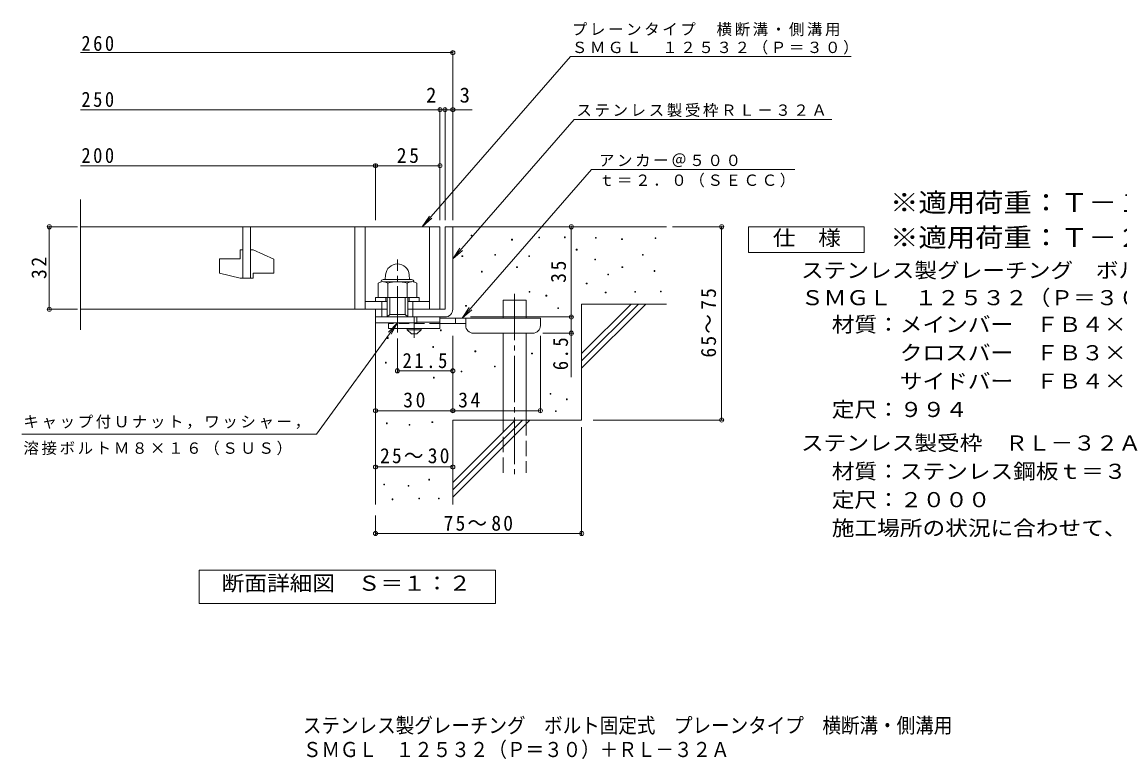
# Model space of a CAD drawing. Units: millimetres on the paper, enlarged 10 times, with parts at other scales. Extents: x -1401 to 1814, y -1374 to 1182.
# Drawn here: x -1401 to 728, y -1374 to 56 of the extents above; entities that cross this region are included whole.
import ezdxf
from ezdxf.enums import TextEntityAlignment as Align

# ---------------------------------------------------------------- set-up
doc = ezdxf.new("R2010")
doc.units = ezdxf.units.MM
doc.header["$LTSCALE"] = 10
doc.header["$PDMODE"] = 32
doc.header["$PDSIZE"] = 8
for name, pattern in [('CHAIN1', [8, 5, -1, 1, -1]), ('CHAIN2', [12, 9, -1, 1, -1]), ('DASHED2', [3, 2, -1]), ('DASHED3', [4, 3, -1])]:
    doc.linetypes.add(name, pattern=pattern)
for name, color, linetype, lineweight in [('D-0', 7, 'Continuous', 9), ('D-1', 2, 'Continuous', 9), ('D-2', 3, 'Continuous', 9), ('D-4', 7, 'Continuous', 9), ('D-5', 2, 'Continuous', 9), ('D-6', 6, 'Continuous', 9), ('D-9', 4, 'Continuous', 9)]:
    doc.layers.add(name, color=color, linetype=linetype, lineweight=lineweight)
doc.layers.add('F-5_F-5ﾚｲﾔ', color=2, linetype='Continuous')
doc.styles.add('ＭＳ ゴシック', font='')
doc.styles.get('ＭＳ ゴシック').set_extended_font_data('MS Gothic')

msp = doc.modelspace()

# ---------------------------------------------------------------- linework, layer by layer
at = {"layer": 'D-0'}
for points in [[(-528.87, -359.42), (-528.87, -357.92), (-527.37, -357.92), (-527.37, -359.42)], [(-347.87, -362.92), (-347.87, -361.42), (-346.37, -361.42), (-346.37, -362.92)], [(-450.54, -367.52), (-450.54, -366.02), (-449.04, -366.02), (-449.04, -367.52)], [(-397.87, -363.47), (-397.87, -361.97), (-396.37, -361.97), (-396.37, -363.47)], [(-287.73, -363.94), (-287.73, -362.44), (-286.23, -362.44), (-286.23, -363.94)], [(-236.97, -366.65), (-236.97, -365.15), (-235.47, -365.15), (-235.47, -366.65)], [(-172, -364.62), (-172, -363.12), (-170.5, -363.12), (-170.5, -364.62)], [(-546.9, -399.73), (-546.9, -398.23), (-545.4, -398.23), (-545.4, -399.73)], [(-483.31, -397.03), (-483.31, -395.53), (-481.81, -395.53), (-481.81, -397.03)], [(-416.98, -399.74), (-416.98, -398.24), (-415.48, -398.24), (-415.48, -399.74)], [(-325.02, -386.91), (-325.02, -385.41), (-323.52, -385.41), (-323.52, -386.91)], [(-289.08, -405.9), (-289.08, -404.4), (-287.58, -404.4), (-287.58, -405.9)], [(-196.37, -397.1), (-196.37, -395.6), (-194.87, -395.6), (-194.87, -397.1)], [(-440.67, -420.72), (-440.67, -419.21), (-439.17, -419.21), (-439.17, -420.72)], [(-236.29, -420.79), (-236.29, -419.29), (-234.79, -419.29), (-234.79, -420.79)], [(-508.97, -429.53), (-508.97, -428.03), (-507.47, -428.03), (-507.47, -429.53)], [(-264.04, -435), (-264.04, -433.5), (-262.54, -433.5), (-262.54, -435)], [(-174.03, -428.23), (-174.03, -426.73), (-172.53, -426.73), (-172.53, -428.23)], [(-416.31, -468.76), (-416.31, -467.26), (-414.81, -467.26), (-414.81, -468.76)], [(-305.49, -452.48), (-305.49, -450.98), (-303.99, -450.98), (-303.99, -452.48)], [(-211.25, -468.84), (-211.25, -467.34), (-209.75, -467.34), (-209.75, -468.84)], [(-161.85, -468.16), (-161.85, -466.66), (-160.35, -466.66), (-160.35, -468.16)], [(-383.78, -476.25), (-383.78, -474.75), (-382.28, -474.75), (-382.28, -476.25)], [(-268.78, -470.19), (-268.78, -468.69), (-267.28, -468.69), (-267.28, -470.19)], [(-539.68, -495.82), (-539.68, -494.32), (-538.18, -494.32), (-538.18, -495.82)], [(-360.93, -500.24), (-360.93, -498.74), (-359.43, -498.74), (-359.43, -500.24)], [(-588.39, -543.43), (-588.39, -541.93), (-586.89, -541.93), (-586.89, -543.43)], [(-691.79, -558.31), (-691.79, -556.81), (-690.29, -556.81), (-690.29, -558.31)], [(-603.3, -575.74), (-603.3, -574.24), (-601.8, -574.24), (-601.8, -575.74)], [(-521.7, -584.2), (-521.7, -582.7), (-520.2, -582.7), (-520.2, -584.2)], [(-411.64, -588.58), (-411.64, -587.08), (-410.14, -587.08), (-410.14, -588.58)], [(-695.14, -606.14), (-695.14, -604.64), (-693.64, -604.64), (-693.64, -606.14)], [(-483.91, -613.56), (-483.91, -612.06), (-482.41, -612.06), (-482.41, -613.56)], [(-602.35, -635.32), (-602.35, -633.82), (-600.85, -633.82), (-600.85, -635.32)], [(-548.44, -623.18), (-548.44, -621.68), (-546.94, -621.68), (-546.94, -623.18)], [(-375.75, -666.45), (-375.75, -664.95), (-374.25, -664.95), (-374.25, -666.45)], [(-343.9, -677.2), (-343.9, -675.7), (-342.4, -675.7), (-342.4, -677.2)], [(-365.5, -700.16), (-365.5, -698.66), (-364, -698.66), (-364, -700.16)], [(-693.31, -723.9), (-693.31, -722.4), (-691.81, -722.4), (-691.81, -723.9)], [(-604.99, -721.61), (-604.99, -720.11), (-603.49, -720.11), (-603.49, -721.61)], [(-649.15, -726.94), (-649.15, -725.44), (-647.65, -725.44), (-647.65, -726.94)], [(-698.64, -842.67), (-698.64, -841.17), (-697.14, -841.17), (-697.14, -842.67)], [(-651.44, -844.95), (-651.44, -843.45), (-649.94, -843.45), (-649.94, -844.95)], [(-611.08, -833.15), (-611.08, -831.65), (-609.58, -831.65), (-609.58, -833.15)], [(-682.27, -871.22), (-682.27, -869.72), (-680.77, -869.72), (-680.77, -871.22)], [(-630.5, -869.69), (-630.5, -868.19), (-629, -868.19), (-629, -869.69)], [(-592.43, -869.69), (-592.43, -868.19), (-590.93, -868.19), (-590.93, -869.69)]]:
    msp.add_lwpolyline(points, close=True, dxfattribs=at)
at = {"layer": 'D-1'}
for p, q in [((-579.57, -341.76), (-579.57, -501.76)), ((-579.57, -341.76), (-564.57, -341.76)), ((-564.57, -501.76), (-564.57, -341.76)), ((-652.07, -501.76), (-579.57, -501.76)), ((-714.57, -516.76), (-579.57, -516.76))]:
    msp.add_line(p, q, dxfattribs=at)
at = {"layer": 'D-1', "linetype": 'CHAIN2'}
msp.add_line((-672.07, -547.17), (-672.07, -405.13), dxfattribs=at)
at = {"layer": 'D-1'}
msp.add_arc((-579.57, -501.76), 15, 270, 0, dxfattribs=at)
at = {"layer": 'D-2'}
for p, q in [((-1287.24, -541.39), (-1287.24, -288.65)), ((-1287.24, -341.76), (-589.57, -341.76)), ((-972.07, -341.76), (-972.07, -441.76)), ((-957.07, -441.76), (-957.07, -341.76)), ((-754.57, -341.76), (-754.57, -501.76)), ((-734.57, -341.76), (-734.57, -501.76)), ((-609.57, -341.76), (-609.57, -501.76)), ((-589.57, -341.76), (-589.57, -501.76)), ((-1017.07, -404.26), (-977.07, -404.26)), ((-1017.07, -404.26), (-1017.07, -432.02)), ((-977.07, -386.76), (-972.07, -386.76)), ((-977.07, -386.76), (-977.07, -404.26)), ((-957.07, -386.76), (-952.07, -386.76)), ((-912.07, -404.45), (-952.07, -386.76)), ((-912.07, -404.45), (-912.07, -431.76)), ((-977.07, -441.76), (-1017.07, -432.02)), ((-977.07, -441.76), (-952.07, -441.76)), ((-952.07, -431.76), (-952.07, -441.76)), ((-952.07, -431.76), (-912.07, -431.76)), ((-692.07, -501.76), (-1287.24, -501.76))]:
    msp.add_line(p, q, dxfattribs=at)
at = {"layer": 'D-4'}
for p, q in [((-1287.24, -3.89), (-564.57, -3.89)), ((-564.57, -328.8), (-564.57, -0.89)), ((-1287.24, -114.58), (-589.57, -114.58)), ((-589.57, -328.8), (-589.57, -111.59)), ((-589.57, -114.58), (-584.57, -114.58)), ((-584.57, -114.58), (-526.91, -114.58)), ((-579.57, -328.8), (-579.57, -111.59)), ((-1287.24, -223.34), (-714.57, -223.34)), ((-714.57, -328.8), (-714.57, -220.34)), ((-714.57, -223.34), (-589.57, -223.34)), ((-1292.59, -341.76), (-1350.64, -341.76)), ((-1347.64, -501.76), (-1347.64, -341.76)), ((-334.61, -516.76), (-334.61, -341.76)), ((-138.54, -341.76), (-39.89, -341.76)), ((-42.89, -716.76), (-42.89, -341.76)), ((-1292.59, -501.76), (-1350.64, -501.76)), ((-530.56, -516.76), (-331.61, -516.76)), ((-334.61, -516.76), (-334.61, -633.51)), ((-564.56, -701.72), (-564.56, -553.26)), ((-394.56, -701.72), (-394.56, -553.26)), ((-331.61, -548.26), (-389.56, -548.26)), ((-672.07, -558.45), (-672.07, -624.32)), ((-672.07, -621.32), (-564.57, -621.32)), ((-292.34, -716.76), (-39.89, -716.76)), ((-314.57, -730.53), (-314.57, -939.84)), ((-714.57, -807.79), (-564.57, -807.79)), ((-714.57, -901.76), (-714.57, -939.84)), ((-714.57, -936.84), (-314.57, -936.84))]:
    msp.add_line(p, q, dxfattribs=at)
msp.add_lwpolyline([(-714.56, -698.72), (-564.56, -698.72), (-394.56, -698.72)], dxfattribs=at)
for p in [(-564.57, -3.89), (-589.57, -114.58), (-579.57, -114.58), (-564.57, -114.58), (-714.57, -223.34), (-589.57, -223.34), (-1347.64, -341.76), (-334.61, -341.76), (-42.89, -341.76), (-1347.64, -501.76), (-334.61, -516.76), (-334.61, -548.26), (-672.07, -621.32), (-564.57, -621.32), (-714.56, -698.72), (-564.56, -698.72), (-394.56, -698.72), (-42.89, -716.76), (-714.57, -807.79), (-564.57, -807.79), (-714.57, -936.84), (-314.57, -936.84)]:
    msp.add_point(p, dxfattribs=at)
at = {"layer": 'D-5', "color": 7}
for p, q in [((-336, -11.08), (-623.81, -341.76)), ((-336, -11.08), (208.4, -11.08)), ((-329.17, -133.69), (-564.57, -404.15)), ((-329.17, -133.69), (171.2, -133.69)), ((-546.45, -519.26), (-295.22, -230.61)), ((99.42, -230.61), (-295.22, -230.61)), ((-623.81, -341.76), (-610, -320.92)), ((-623.81, -341.76), (-605.07, -325.2)), ((-564.57, -404.15), (-550.76, -383.31)), ((-564.57, -404.15), (-545.84, -387.6)), ((-546.45, -519.26), (-532.64, -498.42)), ((-546.45, -519.26), (-527.72, -502.7)), ((-672.07, -528.26), (-689.26, -546.41)), ((-828.81, -744.42), (-1400.68, -744.42))]:
    msp.add_line(p, q, dxfattribs=at)
at = {"layer": 'D-5'}
for p, q in [((-699.57, -444.33), (-644.57, -444.33)), ((-694.98, -434.75), (-695.82, -444.33)), ((-649.16, -434.75), (-648.32, -444.33)), ((-709.6, -451.16), (-709.6, -478.76)), ((-699.22, -448.26), (-644.64, -448.26)), ((-690.84, -451.16), (-690.84, -478.76)), ((-653.31, -451.16), (-653.31, -478.76)), ((-634.54, -451.16), (-634.54, -478.76)), ((-734.57, -486.76), (-692.07, -486.76)), ((-702.07, -516.76), (-702.07, -486.76)), ((-694.57, -486.76), (-694.57, -478.76)), ((-692.07, -516.76), (-692.07, -478.76)), ((-687.07, -511.76), (-687.07, -478.76)), ((-657.07, -511.76), (-657.07, -478.76)), ((-652.07, -516.76), (-652.07, -478.76)), ((-652.07, -486.76), (-609.57, -486.76)), ((-649.57, -486.76), (-649.57, -478.76)), ((-642.07, -516.76), (-642.07, -486.76)), ((-629.57, -486.76), (-629.57, -478.76)), ((-714.57, -528.26), (-714.57, -501.76)), ((-634.57, -528.26), (-714.57, -528.26)), ((-692.07, -516.76), (-687.07, -511.76)), ((-687.07, -511.76), (-657.07, -511.76)), ((-657.07, -511.76), (-652.07, -516.76)), ((-634.57, -528.26), (-634.57, -516.76))]:
    msp.add_line(p, q, dxfattribs=at)
at = {"layer": 'D-5', "color": 7}
for points in [[(8.99, -391.76), (8.99, -341.76), (233.99, -341.76), (233.99, -391.76)], [(-1056.57, -1072.7), (-1056.57, -1007.7), (-481.57, -1007.7), (-481.57, -1072.7)], [(-1056.57, -1072.7), (-1056.57, -1007.7), (-481.57, -1007.7), (-481.57, -1072.7)]]:
    msp.add_lwpolyline(points, close=True, dxfattribs=at)
at = {"layer": 'D-5'}
msp.add_lwpolyline([(-714.57, -486.76), (-714.57, -478.76), (-629.57, -478.76)], dxfattribs=at)
at = {"layer": 'D-5', "color": 7}
msp.add_lwpolyline([(-828.81, -744.42), (-672.07, -528.26), (-683.98, -550.24)], dxfattribs=at)
at = {"layer": 'D-5'}
for centre, radius, start, end in [((-672.07, -436.76), 23, 4.99997, 175.00003), ((-699.57, -448.83), 4.5, 90, 178.19131), ((-644.57, -448.83), 4.5, 1.80869, 90), ((-700.22, -464.7), 16.47, 55.27946, 124.72072), ((-672.07, -510.35), 62.1, 72.41234, 107.58789), ((-643.93, -464.78), 16.54, 55.44186, 124.55795)]:
    msp.add_arc(centre, radius, start, end, dxfattribs=at)
at = {"layer": 'D-6'}
for p, q in [((-564.57, -341.76), (-149.57, -341.76)), ((-467.06, -519.26), (-467.06, -484.26)), ((-467.06, -484.26), (-422.06, -484.26)), ((-422.06, -519.26), (-422.06, -484.26)), ((-314.57, -587.77), (-218.56, -491.76)), ((-314.57, -491.76), (-149.57, -491.76)), ((-314.57, -601.91), (-204.42, -491.76)), ((-314.57, -491.76), (-314.57, -716.76)), ((-314.57, -616.05), (-190.28, -491.76)), ((-714.57, -516.76), (-714.57, -880.4)), ((-467.06, -716.76), (-467.06, -548.26)), ((-422.06, -716.76), (-422.06, -548.26)), ((-564.57, -716.76), (-314.57, -716.76)), ((-564.57, -837.76), (-443.56, -716.76)), ((-564.57, -851.9), (-429.42, -716.76)), ((-564.57, -866.04), (-415.28, -716.76)), ((-564.57, -716.76), (-564.57, -880.4))]:
    msp.add_line(p, q, dxfattribs=at)
at = {"layer": 'D-6', "linetype": 'CHAIN2'}
msp.add_line((-444.56, -472.01), (-444.56, -830.09), dxfattribs=at)
at = {"layer": 'D-6', "linetype": 'DASHED3'}
for p, q in [((-467.06, -819.26), (-467.06, -716.76)), ((-422.06, -716.76), (-422.06, -819.26))]:
    msp.add_line(p, q, dxfattribs=at)
at = {"layer": 'D-9', "color": 3}
for p, q in [((-589.56, -516.76), (-689.56, -516.76)), ((-689.56, -528.26), (-689.56, -539.26)), ((-589.56, -526.76), (-634.57, -526.76)), ((-589.56, -516.76), (-589.56, -539.26)), ((-589.56, -539.26), (-689.56, -539.26))]:
    msp.add_line(p, q, dxfattribs=at)
at = {"layer": 'D-9', "color": 3, "linetype": 'DASHED2'}
msp.add_line((-589.56, -529.26), (-689.56, -529.26), dxfattribs=at)
at = {"layer": 'D-9', "linetype": 'CHAIN1'}
msp.add_line((-639.56, -557), (-639.56, -516.76), dxfattribs=at)
at = {"layer": 'D-9'}
for p, q in [((-394.56, -519.26), (-589.56, -519.26)), ((-539.54, -529.26), (-589.56, -529.26)), ((-559.56, -529.26), (-559.56, -519.26)), ((-539.56, -533.26), (-539.56, -519.26)), ((-394.56, -533.26), (-394.56, -519.26)), ((-524.56, -548.26), (-409.56, -548.26))]:
    msp.add_line(p, q, dxfattribs=at)
at = {"layer": 'D-9', "color": 2}
for p, q in [((-653.31, -541.76), (-653.31, -539.26)), ((-653.31, -541.76), (-644.56, -549.25)), ((-653.31, -541.76), (-625.81, -541.76)), ((-644.56, -549.25), (-634.56, -549.25)), ((-634.56, -549.25), (-625.81, -541.76)), ((-625.81, -541.76), (-625.81, -539.26))]:
    msp.add_line(p, q, dxfattribs=at)
at = {"layer": 'D-9'}
for centre, start, end in [((-524.56, -533.26), 180, 270), ((-409.56, -533.26), 270, 0)]:
    msp.add_arc(centre, 15, start, end, dxfattribs=at)

# ---------------------------------------------------------------- texts
at = {"layer": 'D-4', "color": 2, "style": 'ＭＳ ゴシック'}
for s, p in [('2', (-616.41, -109.59)), ('3', (-551.27, -109.59))]:
    msp.add_text(s, height=29.33, dxfattribs=at).set_placement(p, align=Align.BOTTOM_LEFT)
at = {"layer": 'D-4', "color": 2, "char_height": 29.33, "attachment_point": 7, "style": 'ＭＳ ゴシック'}
for s, insert in [('\\T1.27;\\W0.9;260', (-1285.34, -0.83)), ('\\T1.27;\\W0.9;250', (-1285.34, -109.58)), ('\\T1.27;\\W0.9;200', (-1285.34, -218.34)), ('\\T1.27;\\W0.95;25', (-673.32, -218.34)), ('\\T1.28;\\W0.9;21.5', (-662.07, -616.32)), ('\\T1.27;\\W0.95;30', (-660.81, -692.72)), ('\\T1.27;\\W0.95;34', (-554.2, -692.72)), ('\\T1.22;\\W0.95;25～30', (-705.82, -800.94)), ('\\T1.22;\\W0.95;75～80', (-582.44, -931.84))]:
    msp.add_mtext(s, dxfattribs=dict(at, insert=insert))
at = {"layer": 'D-4', "color": 2, "char_height": 29.33, "attachment_point": 7, "rotation": 90, "style": 'ＭＳ ゴシック'}
for s, insert in [('\\T1.27;\\W0.95;32', (-1352.64, -443.01)), ('\\T1.27;\\W0.95;35', (-344.61, -450.51)), ('\\T1.22;\\W0.95;65～75', (-53.42, -595.51)), ('\\T1.27;\\W0.9;6.5', (-340.61, -619.95))]:
    msp.add_mtext(s, dxfattribs=dict(at, insert=insert))
at = {"layer": 'D-5', "color": 3, "style": 'ＭＳ ゴシック', "width": 1.1}
for s, p in [('※適用荷重：Ｔ－１４（横断溝用）', (283.99, -323.97)), ('※適用荷重：Ｔ－２０（側溝用）', (283.99, -391.76))]:
    msp.add_text(s, height=36.66, dxfattribs=at).set_placement(p, align=Align.BOTTOM_LEFT)
at = {"layer": 'D-5', "style": 'ＭＳ ゴシック', "width": 1.1}
for s, p in [('仕\u3000様', (56.49, -386.76)), ('ステンレス製グレーチング\u3000ボルト固定式\u3000プレーンタイプ\u3000横断溝・側溝用', (111.08, -449.68)), ('ＳＭＧＬ\u3000１２５３２（Ｐ＝３０）', (111.08, -502.76)), ('材質：メインバー\u3000ＦＢ４×３２（ＳＵＳ３０４）', (170.8, -554.64)), ('\u3000\u3000\u3000クロスバー\u3000ＦＢ３×２０（ＳＵＳ３０４）', (170.8, -609.64)), ('\u3000\u3000\u3000サイドバー\u3000ＦＢ４×３２（ＳＵＳ３０４）', (170.8, -664.64)), ('定尺：９９４', (170.8, -719.64)), ('ステンレス製受枠\u3000ＲＬ－３２Ａ', (111.08, -784.64)), ('材質：ステンレス鋼板ｔ＝３．０（ＳＵＳ３０４）', (170.8, -839.64)), ('定尺：２０００', (170.8, -894.64)), ('施工場所の状況に合わせて、アンカーをプライヤー等で折り曲げてご使用ください。', (170.8, -949.64)), ('断面詳細図\u3000Ｓ＝１：２', (-1013.14, -1056.73)), ('断面詳細図\u3000Ｓ＝１：２', (-1013.14, -1056.73))]:
    msp.add_text(s, height=29.33, dxfattribs=at).set_placement(p, align=Align.BOTTOM_LEFT)
at = {"layer": 'D-5', "color": 7, "char_height": 21.99, "attachment_point": 7, "style": 'ＭＳ ゴシック'}
for s, insert in [('\\T1.17;プレーンタイプ\u3000横断溝・側溝用', (-333.59, 27.76)), ('\\T1.17;ＳＭＧＬ\u3000１２５３２（Ｐ＝３０）', (-333.59, -7.56)), ('\\T1.17;ステンレス製受枠ＲＬ－３２Ａ', (-324.79, -128.94)), ('\\T1.17;アンカー＠５００', (-280.99, -225.95)), ('\\T1.17;ｔ＝２．０（ＳＥＣＣ）', (-280.99, -265.27)), ('\\T1.17;キャップ付Ｕナット，ワッシャー，', (-1397.85, -734.04)), ('\\T1.17;溶接ボルトＭ８×１６（ＳＵＳ）', (-1397.85, -785.06))]:
    msp.add_mtext(s, dxfattribs=dict(at, insert=insert))
at = {"layer": 'F-5_F-5ﾚｲﾔ', "style": 'ＭＳ ゴシック', "width": 0.9}
for s, p in [('ステンレス製グレーチング\u3000ボルト固定式\u3000プレーンタイプ\u3000横断溝・側溝用', (-855.47, -1332.66)), ('ＳＭＧＬ\u3000１２５３２（Ｐ＝３０）＋ＲＬ－３２Ａ', (-855.47, -1379.42))]:
    msp.add_text(s, height=29.33, dxfattribs=at).set_placement(p, align=Align.BOTTOM_LEFT)

doc.saveas('drawing.dxf')
